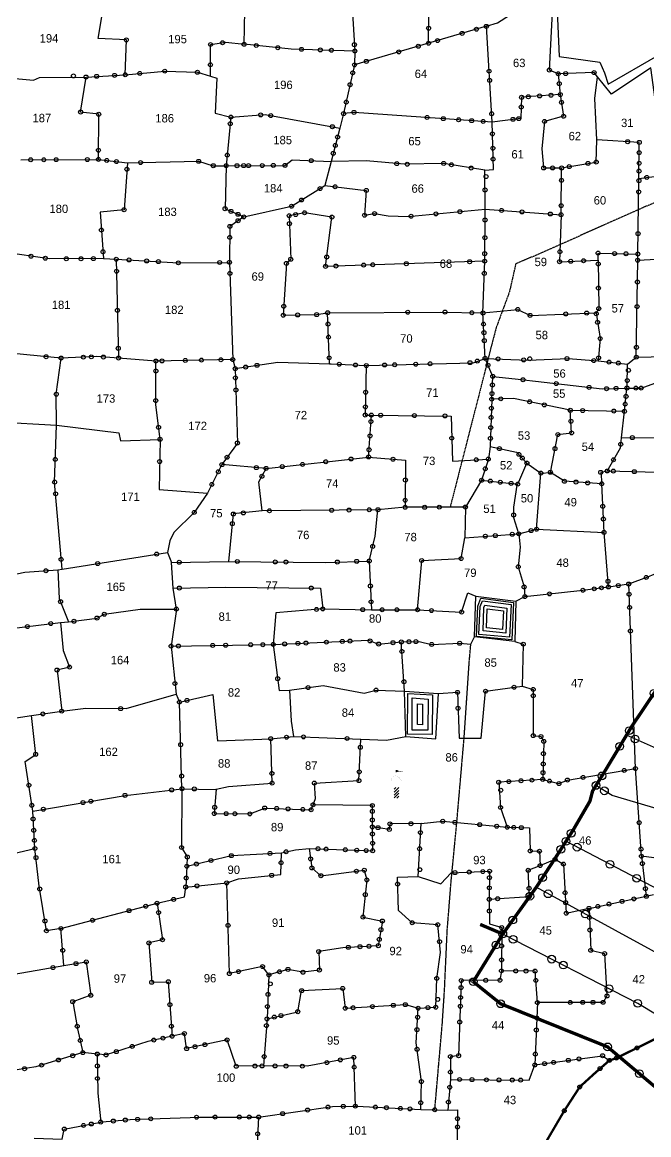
# Model space of a CAD drawing. Header units: metres. Extents: x 285000 to 288757, y 2090387 to 2095441.
# Drawn here: x 286838 to 287406, y 2090948 to 2091958 of the extents above; entities that cross this region are included whole.
import ezdxf
from ezdxf.enums import TextEntityAlignment as Align

# ---------------------------------------------------------------- set-up
doc = ezdxf.new("R2010")
doc.units = ezdxf.units.M
doc.header["$MEASUREMENT"] = 0
doc.linetypes.add('DASHED', pattern=[0.75, 0.5, -0.25])
doc.linetypes.add('DIVIDE', pattern=[1.25, 0.5, -0.25, 0, -0.25, 0, -0.25])
for name, color, linetype in [('LINE_FOOTPATH', 1, 'DASHED'), ('OTHERS', 1, 'Continuous'), ('POLY_PARCEL', 6, 'Continuous'), ('POLY_ROAD', 30, 'Continuous'), ('POLY_WATER', 4, 'Continuous'), ('SYM_STONE', 1, 'Continuous'), ('SYM_WORSHIP', 1, 'Continuous'), ('TEXT_PARCEL', 7, 'Continuous'), ('V_BOUND_LINE', 7, 'Continuous'), ('V_DIVIDE_LINE', 7, 'DIVIDE')]:
    doc.layers.add(name, color=color, linetype=linetype)
doc.styles.add('TEXT_MAP', font='')
doc.styles.get('TEXT_MAP').set_extended_font_data('Kruti Dev 050')

# ---------------------------------------------------------------- blocks, each defined once
blk = doc.blocks.new('TEMPLE')
at = {"linetype": 'Continuous'}
blk.add_hatch(color=256, dxfattribs=at).paths.add_polyline_path([(0.28, 5.69), (0.6, 5.75), (0.95, 5.71), (1.39, 5.73), (0.49, 5.85), (0.21, 6.01), (-0.14, 6.06), (-0.15, 5.55), (-0.09, 5.55)])
h = blk.add_hatch(dxfattribs=at)
h.set_pattern_fill('ANSI31', color=256, scale=3.6, style=0)
h.set_pattern_definition([(45, (-94.63405, -100.65248), (-0.318198, 0.318198), [])])
h.paths.add_polyline_path([(-0.51, 2.32), (-0.51, 0), (0.49, 0), (0.49, 2.32)])
at = {"linetype": 'Continuous', "const_width": 0.018}
for points in [[(-1.16, 3.28), (-1.16, 3.69), (-0.97, 4.22), (-0.63, 4.55), (-0.33, 4.73), (-0.16, 4.99), (0.05, 4.8), (0.46, 4.5), (0.69, 4.36), (0.88, 4.09), (1.02, 3.76), (1.06, 3.28)], [(-0.16, 4.99), (-0.14, 6.06), (0.21, 6.01), (0.49, 5.85), (1.39, 5.73), (0.95, 5.71), (0.6, 5.75), (0.28, 5.69), (-0.09, 5.55), (-0.15, 5.55)], [(-1.78, 3.28), (1.75, 3.28)], [(-1.16, 0), (-1.16, 3.28)], [(1.06, 0), (1.06, 3.28)], [(-1.78, 0), (1.78, 0)], [(-0.51, 0), (-0.51, 2.32), (0.49, 2.32), (0.49, 0)]]:
    blk.add_lwpolyline(points, dxfattribs=at)
blk = doc.blocks.new('STONE')
blk.add_circle((0, 0), 0.851)

msp = doc.modelspace()

# ---------------------------------------------------------------- linework, layer by layer
at = {"layer": 'LINE_FOOTPATH'}
for points in [[(287470.6, 2091841.5), (287469, 2091824.4), (287460.3, 2091814.6), (287401.3, 2091789.8), (287308.9, 2091748.6), (287285.6, 2091738.7), (287279.8, 2091713.2), (287267.8, 2091680.7), (287263.1, 2091662.9), (287252.3, 2091620.4), (287226, 2091517.9)], [(287238.7, 2091308.2), (287243.3, 2091376.4), (287244.8, 2091393.7)], [(287212.1, 2090971.1), (287218.9, 2091049), (287220.9, 2091079), (287223.4, 2091134), (287227, 2091179.3), (287231.6, 2091226.4), (287236.2, 2091279.3), (287238.7, 2091308.2)]]:
    msp.add_lwpolyline(points, dxfattribs=at)
at = {"layer": 'OTHERS'}
for points in [[(287253.9, 2091435.3), (287283.6, 2091431.4), (287281.9, 2091397.5), (287250, 2091400.6), (287251.1, 2091428.1), (287253.9, 2091435.3)], [(287187.6, 2091348.9), (287209.9, 2091347.5), (287209.7, 2091311.6), (287187.4, 2091311.8), (287187.6, 2091348.9)]]:
    msp.add_lwpolyline(points, dxfattribs=at)
for points in [[(287255.3, 2091432.9), (287281.3, 2091429.5), (287279.8, 2091399.9), (287252.2, 2091402.5), (287253.3, 2091427.7)], [(287257.6, 2091429), (287277.6, 2091426.4), (287276.5, 2091403.7), (287255.9, 2091405.7), (287256.7, 2091427)], [(287259.7, 2091425.7), (287274.4, 2091423.8), (287273.6, 2091407), (287259, 2091408.5)], [(287191.5, 2091344.8), (287206, 2091343.8), (287205.8, 2091315.5), (287191.4, 2091315.6)], [(287196.5, 2091339.5), (287201, 2091339.2), (287200.9, 2091320.5), (287196.4, 2091320.6)]]:
    msp.add_lwpolyline(points, close=True, dxfattribs=at)
at = {"layer": 'POLY_PARCEL'}
for points in [[(287206.4, 2091938.9), (287207.1, 2091995.8), (287212, 2092018.4)], [(287135.6, 2091995.7), (287139.5, 2091931.8)], [(286931.1, 2091910.2), (286932.1, 2091941.9), (286906.5, 2091943.2), (286911.6, 2091973.6)], [(287039, 2091937.9), (287039.6, 2091968.1), (287031.3, 2091969.4)], [(287258.9, 2091954.2), (287269.1, 2091957.4), (287294.9, 2091974.1)], [(287258.9, 2091954.2), (287206.4, 2091938.9)], [(287264.1, 2091867.3), (287258.9, 2091954.2)], [(287008.4, 2091908.9), (287008.5, 2091937.7), (287022.5, 2091939.7), (287039, 2091937.9)], [(287139.5, 2091931.8), (287081.8, 2091933.5), (287039, 2091937.9)], [(287206.4, 2091938.9), (287139.2, 2091919.2)], [(287139.5, 2091931.8), (287139.2, 2091919.2)], [(287139.2, 2091919.2), (287129.3, 2091875)], [(286810.7, 2091908.6), (286847.8, 2091905.2), (286853.4, 2091907.9), (286895.5, 2091908.2)], [(286906.8, 2091833.4), (286907, 2091874.4), (286890.6, 2091876.4), (286895.5, 2091908.2)], [(286895.5, 2091908.2), (286931.1, 2091910.2)], [(286931.1, 2091910.2), (286967, 2091913.5), (286996.6, 2091912.5), (287008.4, 2091908.9)], [(287008.4, 2091908.9), (287014.3, 2091907.1), (287012.6, 2091875.5), (287027, 2091871.8)], [(287324.1, 2091911.1), (287326, 2091892.3)], [(287359.2, 2091851.3), (287357.3, 2091888.6), (287359.7, 2091908.5)], [(287326, 2091892.3), (287290.9, 2091889.8), (287290.1, 2091870.7), (287264.1, 2091867.3)], [(287326, 2091892.3), (287329, 2091872.6), (287311.7, 2091867.9), (287309.3, 2091843), (287310.9, 2091825.7), (287327.2, 2091825.7)], [(287027, 2091871.8), (287058, 2091874.1), (287125.9, 2091861.9)], [(287129.3, 2091875), (287125.9, 2091861.9)], [(287264.1, 2091867.3), (287138.8, 2091876.1), (287129.3, 2091875)], [(287027, 2091871.8), (287022.7, 2091827.7)], [(287257.5, 2091823.6), (287265.3, 2091824.3), (287264.1, 2091867.3)], [(287125.9, 2091861.9), (287118, 2091831.5)], [(287327.2, 2091825.7), (287358.6, 2091831), (287359.2, 2091851.3)], [(287397.4, 2091816.2), (287397.7, 2091848.9), (287359.2, 2091851.3)], [(286836.4, 2091833), (286906.8, 2091833.4)], [(286906.8, 2091833.4), (286933, 2091830.4)], [(286933, 2091830.4), (286930, 2091787.7), (286908.3, 2091785.7), (286911.3, 2091743.4)], [(286933, 2091830.4), (286997.7, 2091831.7), (287011, 2091827.7), (287022.7, 2091827.7)], [(287022.7, 2091827.7), (287021.7, 2091788.7), (287038.7, 2091781.3)], [(287022.7, 2091827.7), (287076.1, 2091828), (287082.7, 2091833), (287118, 2091831.5)], [(287118, 2091831.5), (287112.3, 2091809.7)], [(287257.5, 2091823.6), (287220.2, 2091829.8), (287184.4, 2091829), (287149.9, 2091832.1), (287118, 2091831.5)], [(287257.8, 2091788.2), (287257.5, 2091823.6)], [(287326.7, 2091783.2), (287327.2, 2091825.7)], [(287396.4, 2091747.6), (287397.4, 2091816.2)], [(287397.4, 2091816.2), (287432.3, 2091820.7)], [(287038.7, 2091781.3), (287082.1, 2091791), (287112.3, 2091809.7)], [(287112.3, 2091809.7), (287149.9, 2091805.3), (287148.3, 2091782.8), (287157.4, 2091784.3), (287169.8, 2091782.1), (287187.9, 2091781.6), (287257.8, 2091788.2)], [(287257.4, 2091741.1), (287211.6, 2091739.6), (287112.9, 2091736.4), (287118.7, 2091781.1), (287093.9, 2091785), (287079.9, 2091782.3), (287081.3, 2091742.8), (287077.4, 2091739.1), (287074.5, 2091692.1), (287104.8, 2091692.6), (287114.8, 2091694.3)], [(287257.4, 2091741.1), (287257.8, 2091788.2)], [(287257.8, 2091788.2), (287326.7, 2091783.2)], [(287326.7, 2091783.2), (287325.3, 2091740.6), (287360.3, 2091742)], [(287038.7, 2091781.3), (287026.1, 2091772.7), (287025.7, 2091740)], [(287396.3, 2091742), (287469.6, 2091745.9), (287469, 2091759.5), (287491.7, 2091760.9)], [(286911.3, 2091743.4), (286862.2, 2091743.3), (286820.4, 2091749.2)], [(286911.3, 2091743.4), (286922.9, 2091742.9)], [(286922.9, 2091742.9), (286979.3, 2091739.6), (287025.7, 2091740)], [(286922.9, 2091742.9), (286925, 2091653.2)], [(287360.3, 2091742), (287360.3, 2091748.4), (287396.4, 2091747.6)], [(287396.3, 2091742), (287396.3, 2091746.1), (287396.4, 2091747.6)], [(287025.7, 2091740), (287028.7, 2091651.8)], [(287255.8, 2091694.1), (287257.4, 2091741.1)], [(287360.3, 2091742), (287360.9, 2091698.1), (287358.5, 2091694.3)], [(287395, 2091654), (287396.3, 2091742)], [(286872.9, 2091653.2), (286829.4, 2091657.2), (286824.1, 2091667.9), (286821.9, 2091701.2)], [(287114.8, 2091694.3), (287217.3, 2091694.9), (287255.8, 2091694.1)], [(287116.4, 2091647.9), (287114.8, 2091694.3)], [(287255.8, 2091694.1), (287287.4, 2091697.3), (287298.6, 2091691.9), (287358.5, 2091694.3)], [(287257.8, 2091652.9), (287255.8, 2091694.1)], [(287358.5, 2091694.3), (287362.2, 2091670.9), (287360.5, 2091650.6)], [(287395, 2091654), (287435.6, 2091654.9), (287442.4, 2091662), (287460.5, 2091654.4)], [(286868.8, 2091592.4), (286868.5, 2091620.4), (286872.9, 2091653.2)], [(286925, 2091653.2), (286905.3, 2091654.5), (286872.9, 2091653.2)], [(286958.9, 2091650.5), (286925, 2091653.2)], [(287028.7, 2091651.8), (286958.9, 2091650.5)], [(287028.7, 2091651.8), (287030.9, 2091643.6)], [(287149.9, 2091646.4), (287246.9, 2091649), (287257.8, 2091652.9)], [(287264.7, 2091636.6), (287257.8, 2091652.9)], [(287257.8, 2091652.9), (287296.7, 2091651.4), (287333.3, 2091652.7), (287360.5, 2091650.6)], [(287387, 2091647.6), (287395, 2091654)], [(286962.7, 2091579.4), (286958.8, 2091611), (286958.9, 2091650.5)], [(287030.9, 2091643.6), (287032.9, 2091576.1), (287018.9, 2091556.5)], [(287030.9, 2091643.6), (287069.7, 2091649.4), (287116.4, 2091647.9)], [(287116.4, 2091647.9), (287117.9, 2091647.9), (287149.9, 2091646.4)], [(287149.9, 2091646.4), (287148.9, 2091601.5), (287154.5, 2091601.4)], [(287360.5, 2091650.6), (287387, 2091647.6)], [(287386.5, 2091626), (287386.7, 2091627.9), (287387, 2091647.6)], [(287263.8, 2091615.9), (287264.7, 2091636.6)], [(287264.7, 2091636.6), (287284.9, 2091634.4), (287364, 2091625.3), (287386.5, 2091626)], [(287386.5, 2091626), (287399.4, 2091625.9), (287418.5, 2091632.7), (287424.7, 2091612), (287465.9, 2091610.7)], [(287384.2, 2091604.9), (287386.5, 2091626)], [(287263.8, 2091615.9), (287262.3, 2091572.8)], [(287335.1, 2091605.8), (287283.6, 2091616.5), (287263.8, 2091615.9)], [(287152, 2091563.4), (287154.5, 2091601.4)], [(287154.5, 2091601.4), (287226.9, 2091600.6), (287228.2, 2091559.7), (287260.7, 2091561.5)], [(287317, 2091549.5), (287323.8, 2091583.8), (287336.2, 2091585.3), (287335.1, 2091605.8)], [(287335.1, 2091605.8), (287384.2, 2091604.9)], [(287381.6, 2091580.9), (287384.2, 2091604.9)], [(286779.9, 2091591.2), (286811.7, 2091590.5), (286814.7, 2091595.4), (286868.8, 2091592.4)], [(286873.7, 2091461.5), (286867, 2091540.6), (286868.8, 2091592.4)], [(286868.8, 2091592.4), (286925.2, 2091585.4), (286926.9, 2091578.1), (286962.7, 2091579.4)], [(287381.6, 2091580.9), (287468.8, 2091581.5)], [(286962.7, 2091579.4), (286961.8, 2091533.8), (287005.7, 2091530.7)], [(287262.3, 2091572.8), (287260.7, 2091561.5)], [(287262.3, 2091572.8), (287286.3, 2091567.9), (287295.7, 2091557.9)], [(287368.6, 2091550.7), (287380.6, 2091571.8), (287381.6, 2091580.9)], [(287059, 2091553.1), (287152, 2091563.4)], [(287152, 2091563.4), (287185.6, 2091560.4), (287185.2, 2091517.8)], [(287260.7, 2091561.5), (287254.5, 2091542.3)], [(287018.9, 2091556.5), (287005.7, 2091530.7)], [(287059, 2091553.1), (287018.9, 2091556.5)], [(287055.5, 2091514.5), (287052.5, 2091541), (287059, 2091553.1)], [(287287.4, 2091538.8), (287295.7, 2091557.9)], [(287295.7, 2091557.9), (287308.4, 2091548.8)], [(287368.6, 2091550.7), (287362.7, 2091549.5), (287363.7, 2091539.1)], [(287472.4, 2091547.9), (287368.6, 2091550.7)], [(287254.5, 2091542.3), (287239.9, 2091518)], [(287254.5, 2091542.3), (287287.4, 2091538.8)], [(287304.5, 2091497.9), (287308.4, 2091548.8)], [(287308.4, 2091548.8), (287317, 2091549.5)], [(287363.7, 2091539.1), (287329.8, 2091541.4), (287317, 2091549.5)], [(287005.7, 2091530.7), (286993.7, 2091513.1), (286975.2, 2091495), (286971.7, 2091487.3), (286969.5, 2091476.8)], [(287288.3, 2091493.7), (287283.7, 2091508.3), (287283.7, 2091518), (287287, 2091537.8), (287287.4, 2091538.8)], [(287365.7, 2091495), (287363.7, 2091539.1)], [(287055.5, 2091514.5), (287029.2, 2091511.7), (287024.7, 2091468.7)], [(287160.5, 2091515.6), (287055.5, 2091514.5)], [(287152.6, 2091469), (287157.9, 2091491.7), (287160.5, 2091515.6)], [(287185.2, 2091517.8), (287160.5, 2091515.6)], [(287239.9, 2091518), (287185.2, 2091517.8)], [(287239.9, 2091518), (287239.3, 2091490.1)], [(287239.3, 2091490.1), (287288.3, 2091493.7)], [(287288.3, 2091493.7), (287289.7, 2091481.7), (287287.8, 2091463.8), (287293.2, 2091445.5), (287293.9, 2091436.8)], [(287288.3, 2091493.7), (287304.5, 2091497.9)], [(287304.5, 2091497.9), (287365.7, 2091495)], [(287369.7, 2091445.5), (287365.7, 2091495)], [(287196.4, 2091424.8), (287200.2, 2091469.5), (287236, 2091471.3), (287239.3, 2091490.1)], [(286873.7, 2091461.5), (286969.5, 2091476.8)], [(286969.5, 2091476.8), (286973.1, 2091467.8)], [(286762.9, 2091442.8), (286840.1, 2091458.8), (286869.8, 2091460.9)], [(286869.8, 2091460.9), (286873.7, 2091461.5)], [(286869.8, 2091460.9), (286871.2, 2091435.1), (286879.7, 2091414)], [(286973.1, 2091467.8), (287024.7, 2091468.7)], [(286974.6, 2091444.4), (286973.1, 2091467.8)], [(287024.7, 2091468.7), (287113, 2091467.8), (287152.6, 2091469)], [(287152.6, 2091469), (287154.6, 2091424.8)], [(287388.1, 2091448.2), (287405.6, 2091454.7), (287417.1, 2091459.6), (287448.2, 2091461.5)], [(286974.6, 2091444.4), (287022, 2091445.2), (287108.4, 2091444.4), (287110.4, 2091425.6)], [(286977.5, 2091425.4), (286974.6, 2091444.4)], [(287196.4, 2091424.8), (287236.4, 2091422.7), (287242.1, 2091440.2), (287249.3, 2091437.2)], [(287293.9, 2091436.8), (287346.5, 2091442.5), (287369.7, 2091445.5)], [(287369.7, 2091445.5), (287388.1, 2091448.2)], [(287394.2, 2091280.7), (287388.1, 2091448.2)], [(287285.5, 2091432.6), (287293.9, 2091436.8)], [(286879.7, 2091414), (286905.5, 2091417.3), (286912.1, 2091420.8), (286944.5, 2091425.2), (286977.5, 2091425.4)], [(286977.5, 2091425.4), (286972.7, 2091391.8)], [(287110.4, 2091425.6), (287067.8, 2091421.9), (287065.4, 2091393.3)], [(287110.4, 2091425.6), (287154.6, 2091424.8)], [(287154.6, 2091424.8), (287196.4, 2091424.8)], [(286773.4, 2091398.3), (286801.7, 2091400.3), (286817.6, 2091406.5), (286872.2, 2091413.4)], [(286872.2, 2091413.4), (286874.7, 2091387.9), (286880.5, 2091372.8), (286869.2, 2091370.1), (286873.4, 2091332.8)], [(286872.2, 2091413.4), (286879.7, 2091414)], [(287181.7, 2091395.6), (287197.9, 2091396), (287209.2, 2091393.3), (287234.7, 2091394.4), (287244.8, 2091393.7), (287248.1, 2091400.1)], [(286972.7, 2091391.8), (287065.4, 2091393.3)], [(286972.7, 2091391.8), (286977.3, 2091348.2)], [(287065.4, 2091393.3), (287151.8, 2091397.2), (287161.1, 2091393.7), (287181.7, 2091395.6)], [(287065.4, 2091393.3), (287070.9, 2091351.5), (287080.2, 2091351.9)], [(287184.6, 2091350.9), (287181.7, 2091395.6)], [(287284.8, 2091396), (287292.4, 2091393.6), (287291.4, 2091355.5)], [(286753.2, 2091354.3), (286758.5, 2091315.5), (286846, 2091328.8)], [(287080.2, 2091351.9), (287110.8, 2091356.1), (287148.1, 2091349), (287158.8, 2091351.9), (287184.6, 2091350.9)], [(287080.2, 2091351.9), (287081.7, 2091323.6), (287083.7, 2091309.8)], [(287215.4, 2091348.9), (287232.7, 2091349.9), (287234.3, 2091308.2), (287254.2, 2091308.2), (287258.2, 2091350.9), (287291.4, 2091355.5)], [(287291.4, 2091355.5), (287301.4, 2091352.5), (287301.4, 2091310.6), (287308.5, 2091309.8), (287311, 2091305.4), (287310.1, 2091270.9)], [(286873.4, 2091332.8), (286895.3, 2091335.4), (286931.8, 2091335.1), (286977.3, 2091348.2)], [(286977.3, 2091348.2), (286980.3, 2091341)], [(286980.3, 2091341), (287010.5, 2091347.9), (287014.8, 2091305.9), (287063.2, 2091307.8)], [(286982.6, 2091262.4), (286980.3, 2091341)], [(286847.1, 2091242.1), (286840.3, 2091287.2), (286849.8, 2091293.6), (286846, 2091328.8)], [(286846, 2091328.8), (286873.4, 2091332.8)], [(287063.2, 2091307.8), (287083.7, 2091309.8)], [(287083.7, 2091309.8), (287144.9, 2091307.5)], [(287144.9, 2091307.5), (287168.1, 2091306.5), (287185.9, 2091309.8)], [(287796.5, 2091083), (287664, 2091159.9), (287610.2, 2091192.7), (287556.6, 2091223.6), (287488.5, 2091260.7), (287418.7, 2091296.6), (287386.1, 2091311)], [(287013.6, 2091262), (287024.7, 2091264.5), (287064.4, 2091267.5), (287063.2, 2091307.8)], [(287101.6, 2091247.9), (287103.8, 2091253.7), (287102.8, 2091267.5), (287143.2, 2091269.8), (287144.9, 2091307.5)], [(287310.1, 2091270.9), (287324.8, 2091267.1), (287332.5, 2091270.3), (287394.2, 2091280.7)], [(287399.7, 2091201.2), (287394.2, 2091280.7)], [(287310.1, 2091270.9), (287270.1, 2091268.3), (287271.8, 2091245.4), (287277.8, 2091227.5)], [(286847.1, 2091242.1), (286930.9, 2091256.4), (286982.6, 2091262.4)], [(286982.6, 2091262.4), (286982.2, 2091209.1), (286987.4, 2091200.5), (286987, 2091192.1)], [(286982.6, 2091262.4), (287012.6, 2091261.8), (287013.6, 2091262)], [(287013.6, 2091262), (287011.9, 2091239.9), (287044.2, 2091239.6), (287057.7, 2091244.9), (287099.8, 2091243.3), (287101.6, 2091247.9)], [(287772.1, 2091050.4), (287717.2, 2091080.3), (287706.3, 2091076.5), (287600.2, 2091136.5), (287520.8, 2091185.7), (287464.9, 2091215.4), (287435.9, 2091230.1), (287416.1, 2091243.5), (287373, 2091256.3), (287358.4, 2091265.4)], [(287155.4, 2091227.8), (287155.4, 2091247.2), (287101.6, 2091247.9)], [(286849.1, 2091208.2), (286847.1, 2091242.1)], [(287098.1, 2091208.2), (287155.7, 2091206.1), (287155.4, 2091227.8)], [(287199.6, 2091230.8), (287171.4, 2091230.5), (287170.8, 2091225.5), (287155.4, 2091227.8)], [(287196.9, 2091182.9), (287199.6, 2091230.8)], [(287199.6, 2091230.8), (287219.3, 2091232.9), (287277.8, 2091227.5)], [(287277.8, 2091227.5), (287298.2, 2091226.9), (287298.7, 2091206), (287307.1, 2091205.7), (287307.7, 2091192.7)], [(286727.9, 2091190), (286811.1, 2091199.4), (286849.1, 2091208.2)], [(286872.7, 2091135.6), (286859.6, 2091133.5), (286853, 2091174.1), (286849.1, 2091208.2)], [(287098.1, 2091208.2), (287100.5, 2091190.5), (287108.7, 2091183.5), (287148.1, 2091188.5), (287150.4, 2091179.7), (287146.9, 2091145.9), (287164.5, 2091142.4), (287160.8, 2091120), (287128.5, 2091118.2), (287106.7, 2091114.7), (287107.3, 2091097.9), (287092.4, 2091095.9), (287078.8, 2091098.5), (287061.5, 2091093.5), (287059.8, 2091053.6), (287087.7, 2091060.1), (287091.2, 2091079.2), (287128.5, 2091081.2), (287130.8, 2091063.3), (287185.4, 2091066.5), (287197, 2091063.3)], [(287072.9, 2091204.3), (287085.5, 2091207), (287098.1, 2091208.2)], [(287331.2, 2091214.7), (287526.1, 2091112.8), (287577, 2091081.4), (287677.8, 2091021.1), (287718, 2090997.9), (287737.7, 2090996.1)], [(286986, 2091173.2), (287023.2, 2091177), (287033.8, 2091180.6), (287072.3, 2091184.7), (287072.9, 2091204.3)], [(286987, 2091192.1), (287027.4, 2091201.7), (287072.9, 2091204.3)], [(287307.7, 2091192.7), (287321.3, 2091198.4), (287328.9, 2091194), (287331.4, 2091149.5), (287350.7, 2091153.6), (287352.1, 2091153.9)], [(287410.8, 2091199.7), (287399.7, 2091201.2)], [(287399.7, 2091201.2), (287404.1, 2091164.8)], [(286987, 2091192.1), (286986, 2091173.2)], [(287196.9, 2091182.9), (287217.7, 2091176.2), (287227.1, 2091186.1), (287261.8, 2091187.6), (287261.5, 2091162.1)], [(287261.5, 2091162.1), (287298, 2091164.6), (287296.9, 2091188.4), (287307.7, 2091192.7)], [(287197, 2091063.3), (287213, 2091064.2), (287213.9, 2091090.3), (287217.4, 2091113.8), (287214.8, 2091139), (287191.6, 2091140.8), (287179, 2091151.9), (287178.1, 2091182.3), (287196.9, 2091182.9)], [(286960, 2091158.5), (286985, 2091164.3), (286986, 2091173.2)], [(287061.5, 2091093.5), (287055.7, 2091101.1), (287025.6, 2091094.7), (287023.2, 2091177)], [(287690.4, 2090955), (287612, 2091000), (287480.7, 2091076.6), (287304.2, 2091173)], [(286872.7, 2091135.6), (286960, 2091158.5)], [(286960, 2091158.5), (286964.9, 2091125.4), (286952.6, 2091122.5), (286955.1, 2091086.8), (286970.2, 2091087.3), (286973.6, 2091037.9)], [(287261.5, 2091162.1), (287261.8, 2091139.8), (287272.8, 2091136.5), (287272.6, 2091097.2)], [(287352.1, 2091153.9), (287404.1, 2091164.8)], [(287404.1, 2091164.8), (287410.6, 2091166.4)], [(287352.1, 2091153.9), (287353.7, 2091115.8), (287366.2, 2091112.8), (287368.4, 2091074.4), (287364.9, 2091068.6), (287305.3, 2091068.4)], [(286875.5, 2091101.9), (286872.7, 2091135.6)], [(287643.5, 2090921.1), (287549.8, 2090975), (287396.3, 2091067.7), (287273.8, 2091130.6)], [(286744.5, 2091085.7), (286769, 2091086.8), (286810.8, 2091090.9), (286875.5, 2091101.9)], [(286875.5, 2091101.9), (286895.7, 2091105.3), (286899.8, 2091075), (286883.4, 2091069.2), (286887.9, 2091044.7), (286892.6, 2091023)], [(287272.6, 2091097.2), (287271.2, 2091088.7), (287236.1, 2091088.4), (287233.7, 2091020.2), (287226.3, 2091019.4), (287226.3, 2090998.7)], [(287305.3, 2091068.4), (287303.1, 2091096.9), (287272.6, 2091097.2)], [(287305.3, 2091068.4), (287302.9, 2091011.8)], [(287199.3, 2090971.3), (287199.9, 2090996.7), (287195.2, 2091032), (287197, 2091063.3)], [(287059.8, 2091053.6), (287056.5, 2091010.9)], [(286973.6, 2091037.9), (286951.6, 2091033.2), (286913.7, 2091020.9), (286905.7, 2091021.7)], [(287140, 2090974.4), (287138.6, 2091018.7), (287096.3, 2091010.6), (287056.5, 2091010.9), (287031.8, 2091010.6), (287023.6, 2091034.5), (286986.8, 2091026.6), (286984.8, 2091040.3), (286973.6, 2091037.9)], [(286892.6, 2091023), (286850, 2091010), (286811.7, 2091003.9), (286787.1, 2091004.6), (286789.5, 2091017.2), (286752.4, 2091017.9)], [(286905.7, 2091021.7), (286892.6, 2091023)], [(286905.7, 2091021.7), (286906.1, 2090986.3), (286908.8, 2090959.9)], [(287302.9, 2091011.8), (287364.4, 2091020.2), (287370.6, 2091015.9)], [(287226.3, 2090998.7), (287297.9, 2090997.9), (287302.9, 2091011.8)], [(287226.3, 2090998.7), (287223.8, 2090970.8)], [(287052.2, 2090964.5), (287119.2, 2090974.1), (287140, 2090974.4)], [(287140, 2090974.4), (287141.3, 2090974.4), (287199.3, 2090971.3)], [(287199.3, 2090971.3), (287223.8, 2090970.8)], [(287223.8, 2090970.8), (287232.8, 2090971.1), (287232.5, 2090941.7)], [(286848.5, 2090945.4), (286873.7, 2090944.4), (286875.8, 2090953.6), (286908.8, 2090959.9)], [(286908.8, 2090959.9), (286910, 2090960.1), (286935.6, 2090962.2), (286999, 2090964.5), (287052.2, 2090964.5)], [(287052.2, 2090964.5), (287050.5, 2090933.9)]]:
    msp.add_lwpolyline(points, dxfattribs=at)
at = {"layer": 'POLY_ROAD'}
for points in [[(287322.8, 2091974.9), (287324.9, 2091926.7), (287361.9, 2091921.7), (287366.2, 2091912.1), (287369.6, 2091901.8), (287414.4, 2091927.6), (287413.4, 2091918.1), (287421.1, 2091876.9), (287432.8, 2091848.9), (287437.6, 2091841.7)], [(287324.1, 2091911.1), (287316.1, 2091914.5), (287319.2, 2091972.7)], [(287432.3, 2091820.7), (287433, 2091839), (287416.2, 2091859), (287408.1, 2091916.4), (287372.4, 2091892.7), (287359.7, 2091908.5)], [(287359.7, 2091908.5), (287356.7, 2091912.2), (287324.1, 2091911.1)]]:
    msp.add_lwpolyline(points, dxfattribs=at)
at = {"layer": 'POLY_WATER'}
for points in [[(287248.1, 2091400.1), (287249.3, 2091437.2)], [(287249.3, 2091437.2), (287285.5, 2091432.6)], [(287285.5, 2091432.6), (287284.8, 2091396)], [(287284.8, 2091396), (287248.1, 2091400.1)], [(287185.9, 2091309.8), (287184.6, 2091350.9)], [(287184.6, 2091350.9), (287215.4, 2091348.9)], [(287185.9, 2091309.8), (287213.1, 2091307.8), (287215.4, 2091348.9)]]:
    msp.add_lwpolyline(points, dxfattribs=at)
at = {"layer": 'V_BOUND_LINE'}
for points, const_width in [([(287386.1, 2091311), (287391.2, 2091319.5), (287416.5, 2091357.1)], 3.04), ([(287358.4, 2091265.4), (287363.9, 2091274.1), (287386.1, 2091311)], 3.04), ([(287331.2, 2091214.7), (287337.6, 2091224.8), (287352.9, 2091251.1), (287355.3, 2091260.3), (287358.4, 2091265.4)], 3.04), ([(287304.2, 2091173), (287325.6, 2091205.9), (287331.2, 2091214.7)], 3.04), ([(287273.8, 2091130.6), (287304.2, 2091173)], 3.04), ([(287247, 2091087.3), (287273.8, 2091130.6)], 3.04), ([(287566.7, 2090872.8), (287512.3, 2090919.1), (287424.9, 2090981.1), (287368.9, 2091028.2), (287271.9, 2091067.3), (287247, 2091087.3)], 3.04), ([(287426.8, 2091042.6), (287376.9, 2091018), (287370.6, 2091015.9)], 2.11), ([(287370.6, 2091015.9), (287356.9, 2091003.9), (287343.7, 2090991.9), (287329.6, 2090970.2), (287311.5, 2090939.3)], 2.11)]:
    msp.add_lwpolyline(points, dxfattribs=dict(at, const_width=const_width))
at = {"layer": 'V_DIVIDE_LINE', "const_width": 3.04}
msp.add_lwpolyline([(287273.8, 2091130.6), (287253.3, 2091139.3)], dxfattribs=at)

# ---------------------------------------------------------------- block references
at = {"layer": 'SYM_STONE', "xscale": 2.110410975432368, "yscale": 2.110410975432368, "zscale": 2.110410975432368}
for p in [(287258.9, 2091954.2), (287206.5, 2091952.5), (287236.9, 2091947.8), (287249.9, 2091951.6), (286932.1, 2091941.9), (287008.5, 2091937.7), (287019.4, 2091939.3), (287039, 2091937.9), (287050, 2091936.8), (287069.6, 2091934.8), (287091.1, 2091933.3), (287108.2, 2091932.8), (287139.1, 2091937.5), (287197.1, 2091936.1), (287206.4, 2091938.9), (287214.6, 2091941.3), (287118.3, 2091932.5), (287139.5, 2091931.8), (287179.4, 2091931), (286967, 2091913.5), (286996.6, 2091912.5), (287008.4, 2091919.3), (287139.2, 2091919.2), (287150, 2091922.4), (287261.4, 2091913.5), (287316.1, 2091914.5), (286884.1, 2091909.2), (286895.5, 2091908.2), (286905.2, 2091908.8), (286921.4, 2091909.7), (286931.1, 2091910.2), (286944.3, 2091911.4), (287137.6, 2091912), (287261.9, 2091905.1), (287324.1, 2091911.1), (287325, 2091902.2), (287330.9, 2091911.3), (287356.7, 2091912.2), (287135.2, 2091901.2), (287326, 2091892.3), (287131.7, 2091885.4), (287290.9, 2091889.8), (287297, 2091890.3), (287307.2, 2091891), (287317.6, 2091891.7), (287327.1, 2091885.2), (286890.6, 2091876.4), (286907, 2091874.4), (287054, 2091873.8), (287063.2, 2091873.2), (287129.3, 2091875), (287138.8, 2091876.1), (287263.7, 2091874.8), (287290.5, 2091880.9), (287329, 2091872.6), (287026.4, 2091865.8), (287027, 2091871.8), (287119.1, 2091863.1), (287205.1, 2091871.5), (287219.8, 2091870.4), (287233.7, 2091869.4), (287245.6, 2091868.6), (287256, 2091867.9), (287283.1, 2091869.8), (287288.3, 2091870.4), (287311.7, 2091867.9), (287123.8, 2091853.7), (287264.4, 2091856.6), (286906.8, 2091841.8), (287121.8, 2091846.1), (287264.8, 2091843.6), (287387.2, 2091849.5), (287397.7, 2091848.9), (286845.3, 2091833.1), (286857.2, 2091833.1), (286868.4, 2091833.2), (286896.7, 2091833.3), (286906.8, 2091833.4), (286914.3, 2091832.5), (286997.7, 2091831.7), (287023.7, 2091837.3), (287099.9, 2091832.3), (287119.9, 2091838.9), (287265, 2091833.7), (287397.6, 2091839.5), (286923.1, 2091831.5), (286932.6, 2091824.5), (286945, 2091830.6), (287011, 2091827.7), (287022.7, 2091827.7), (287032.6, 2091827.7), (287038.6, 2091827.8), (287043, 2091827.8), (287055.4, 2091827.9), (287065.5, 2091828), (287076.1, 2091828), (287177.6, 2091829.6), (287187.1, 2091829.1), (287220.2, 2091829.8), (287227.2, 2091828.6), (287245.1, 2091825.6), (287310.9, 2091825.7), (287319, 2091825.7), (287327.2, 2091825.7), (287334.1, 2091826.9), (287351.1, 2091829.8), (287358.6, 2091831), (287397.5, 2091822.8), (287397.6, 2091830), (287258.6, 2091817.9), (287327.1, 2091814.4), (287397.4, 2091814.1), (287404.5, 2091817.1), (287108, 2091807), (287121.6, 2091808.6), (287149.9, 2091805.3), (287257.7, 2091805.7), (287397.2, 2091804), (287091.1, 2091796.6), (287326.8, 2091791.5), (286930, 2091787.7), (287021.7, 2091788.7), (287027.1, 2091786.3), (287033.5, 2091783.6), (287038.7, 2091781.3), (287079.9, 2091782.3), (287082.1, 2091791), (287085.8, 2091783.4), (287093.9, 2091785), (287118.7, 2091781.1), (287148.3, 2091782.8), (287157.4, 2091784.3), (287190.6, 2091781.9), (287213.1, 2091784), (287234.9, 2091786), (287272.7, 2091787.1), (287291.3, 2091785.8), (287317, 2091783.9), (287326.7, 2091783.2), (287026.1, 2091772.7), (287033.5, 2091777.8), (287080.1, 2091775.1), (287257.7, 2091778.5), (286909.5, 2091769.3), (287026, 2091762.6), (287257.6, 2091762.4), (287396.6, 2091766.1), (286845.6, 2091745.6), (286858.6, 2091743.8), (286877.6, 2091743.3), (286890.9, 2091743.3), (286902.2, 2091743.4), (286910.9, 2091749.6), (286922.9, 2091742.9), (286934.6, 2091742.2), (286950.5, 2091741.3), (287081.3, 2091742.8), (287114, 2091744.9), (287257.4, 2091747.9), (287257.4, 2091741.1), (287325.6, 2091749.6), (287335.5, 2091741), (287347.1, 2091741.5), (287360.3, 2091748.4), (287375.3, 2091748), (287385.7, 2091747.8), (287396.3, 2091742), (287396.4, 2091747.6), (286923.2, 2091732), (286961.2, 2091740.7), (286979.3, 2091739.6), (287016.8, 2091739.9), (287025.7, 2091740), (287077.4, 2091739.1), (287112.9, 2091736.4), (287122.3, 2091736.7), (287147.5, 2091737.5), (287155.8, 2091737.8), (287186.2, 2091738.8), (287243.7, 2091740.6), (287325.3, 2091740.6), (287360.4, 2091738.6), (287026.1, 2091730), (287257, 2091730), (287396, 2091722.2), (287360.6, 2091716.7), (286924, 2091696.5), (287074.5, 2091692.1), (287075, 2091700.2), (287087.6, 2091692.3), (287104.8, 2091692.6), (287114.8, 2091694.3), (287187.6, 2091694.8), (287221.4, 2091694.9), (287245.7, 2091694.3), (287255.8, 2091694.1), (287287.4, 2091697.3), (287298.6, 2091691.9), (287331, 2091693.2), (287350, 2091694), (287358.6, 2091693.4), (287360.9, 2091698.1), (287395.7, 2091699.9), (287115.2, 2091684), (287256.3, 2091684), (287359.8, 2091685.6), (287115.6, 2091672.2), (287256.7, 2091676.2), (287362.2, 2091670.9), (286924.8, 2091662), (287257, 2091669), (287395.1, 2091662.9), (286859.3, 2091654.4), (286872.9, 2091653.2), (286893.1, 2091654), (286900.3, 2091654.3), (286911.3, 2091654.1), (286925, 2091653.2), (286958.9, 2091650.5), (286964.5, 2091650.6), (286985.6, 2091651), (287000.3, 2091651.3), (287017.9, 2091651.6), (287028.7, 2091651.8), (287116.2, 2091653.4), (287250.7, 2091650.4), (287257.8, 2091652.9), (287269.6, 2091652.4), (287292.8, 2091651.5), (287298.3, 2091652.5), (287332.1, 2091652.7), (287356.4, 2091650.9), (287360.8, 2091653.4), (287395, 2091654), (286958.9, 2091641.5), (287030.9, 2091643.6), (287040.4, 2091645), (287050.7, 2091646.6), (287125.3, 2091647.6), (287140.1, 2091646.9), (287149.9, 2091646.4), (287166.5, 2091646.9), (287175.7, 2091647.1), (287194.8, 2091647.6), (287207.8, 2091648), (287244, 2091649), (287260.4, 2091646.7), (287370.3, 2091649.5), (287378.7, 2091648.6), (287387.9, 2091642.1), (287031.1, 2091635.2), (287264.7, 2091636.6), (287292.2, 2091633.5), (287322.3, 2091630.1), (287386.8, 2091632.8), (286868.5, 2091620.4), (287031.5, 2091624.2), (287149.3, 2091622.2), (287264, 2091621), (287264.4, 2091628.8), (287352.2, 2091626.6), (287368, 2091625.4), (287376.7, 2091625.7), (287386.5, 2091626), (287394.6, 2091625.9), (287399.4, 2091625.9), (286958.8, 2091614.6), (287263.8, 2091615.9), (287272, 2091616.2), (287298.2, 2091613.5), (287311.5, 2091610.7), (287384.9, 2091611.4), (287385.7, 2091618.4), (287148.9, 2091601.5), (287149.1, 2091608.9), (287154.5, 2091601.4), (287163, 2091601.3), (287193.6, 2091601), (287221.4, 2091600.7), (287263.5, 2091607.7), (287335.1, 2091605.8), (287346.3, 2091605.6), (287374.6, 2091605.1), (287384.2, 2091604.9), (286961.3, 2091590.3), (287154.1, 2091595.6), (287262.9, 2091590.1), (287263.2, 2091599.3), (287335.7, 2091595.9), (286962.7, 2091579.4), (287153.3, 2091582.6), (287227.5, 2091580.5), (287262.6, 2091580.3), (287323.8, 2091583.8), (287336.2, 2091585.3), (287391.4, 2091581), (287032.9, 2091576.1), (287152.4, 2091570), (287270.8, 2091571), (287321.2, 2091571), (287380.9, 2091575), (286867.5, 2091561.2), (286962.3, 2091559.3), (287023.6, 2091563.2), (287113.1, 2091559.1), (287136.1, 2091561.6), (287152, 2091563.4), (287174.1, 2091561.4), (287249.7, 2091560.9), (287260.7, 2091561.5), (287288.4, 2091565.7), (287291.5, 2091562.4), (287374.3, 2091560.9), (287015.6, 2091550), (287018.9, 2091556.5), (287050.1, 2091553.8), (287059, 2091553.1), (287073.6, 2091554.7), (287092, 2091556.7), (287257.9, 2091552.7), (287295.7, 2091557.9), (287317, 2091549.5), (287362.7, 2091549.5), (287368.6, 2091550.7), (287374.2, 2091550.6), (287393.2, 2091550.1), (286867, 2091540.6), (287055.1, 2091545.9), (287185.4, 2091542.5), (287254.5, 2091542.3), (287262.5, 2091541.5), (287271.5, 2091540.5), (287281.4, 2091539.5), (287287.4, 2091538.8), (287308.4, 2091548.8), (287329.8, 2091541.4), (287340.3, 2091540.7), (287350.9, 2091539.9), (287363.7, 2091539.1), (286867.9, 2091530), (287009.7, 2091538.5), (287185.2, 2091524.2), (287364.6, 2091518.7), (286993.7, 2091513.1), (287029.2, 2091511.7), (287038.3, 2091512.7), (287062, 2091514.6), (287118.5, 2091515.1), (287134.3, 2091515.3), (287152.6, 2091515.5), (287160.5, 2091515.6), (287185.2, 2091517.8), (287202.9, 2091517.8), (287216.2, 2091517.9), (287239.9, 2091518), (287283.7, 2091510.8), (287028.3, 2091502.9), (287365.1, 2091507.1), (287258, 2091491.5), (287267, 2091492.1), (287282.4, 2091493.3), (287288.3, 2091493.7), (287299.5, 2091496.6), (287304.5, 2091497.9), (287365.7, 2091495), (287155.7, 2091482.3), (286872.9, 2091470.5), (286959.6, 2091475.3), (287032.8, 2091468.6), (287067.2, 2091468.2), (287076.9, 2091468.1), (287141.2, 2091468.7), (287152.6, 2091469), (287200.2, 2091469.5), (287236, 2091471.3), (286859.1, 2091460.2), (286906.1, 2091466.7), (286980.1, 2091467.9), (287123.6, 2091468.1), (287287.8, 2091463.8), (287369.3, 2091450.6), (287388.1, 2091448.2), (287404, 2091454.1), (286980.2, 2091444.5), (287099.9, 2091444.5), (287153.6, 2091446.4), (287293.2, 2091445.5), (287316.2, 2091439.2), (287346.5, 2091442.5), (287356.8, 2091443.8), (287363.4, 2091444.7), (287369.7, 2091445.5), (287378.7, 2091446.8), (287388.5, 2091438.9), (286872.4, 2091432.1), (287154.3, 2091432), (287293.9, 2091436.8), (286912.1, 2091420.8), (286977.5, 2091425.4), (287104.7, 2091425.1), (287110.4, 2091425.6), (287146.7, 2091424.9), (287164.3, 2091424.8), (287177.7, 2091424.8), (287196.4, 2091424.8), (287209.1, 2091424.1), (287236.4, 2091422.7), (287388.9, 2091426.9), (286842.3, 2091409.6), (286863.5, 2091412.3), (286884.6, 2091414.4), (286905.5, 2091417.3), (287389.7, 2091405.5), (286972.7, 2091391.8), (286979.4, 2091391.9), (287010.4, 2091392.4), (287022.3, 2091392.6), (287045, 2091393), (287056, 2091393.1), (287065.4, 2091393.3), (287075.8, 2091393.8), (287087.8, 2091394.3), (287095.1, 2091394.6), (287113.7, 2091395.4), (287128.1, 2091396.1), (287135.1, 2091396.4), (287153.3, 2091396.6), (287161.1, 2091393.7), (287174.2, 2091394.9), (287181.7, 2091395.6), (287188.7, 2091395.8), (287194.9, 2091395.9), (287209.2, 2091393.3), (287234.7, 2091394.4), (287292.4, 2091393.6), (287182.2, 2091387), (286869.2, 2091370.1), (286880.5, 2091372.8), (286976.2, 2091357.9), (287069.5, 2091362.3), (287184.1, 2091359.5), (287097.1, 2091354.2), (287158.8, 2091351.9), (287232.7, 2091349.9), (287258.2, 2091350.9), (287284.1, 2091354.5), (287301.4, 2091352.5), (286980.3, 2091341), (286987.1, 2091342.5), (287301.4, 2091346.8), (286856.3, 2091330.3), (286873.4, 2091332.8), (286926.9, 2091335.1), (287233.2, 2091335.5), (287063.2, 2091307.8), (287077.5, 2091309.2), (287092.9, 2091309.5), (287132.5, 2091308), (287301.4, 2091310.6), (287308.5, 2091309.8), (286981.4, 2091302.4), (287144.5, 2091300), (287311, 2091305.4), (286849.8, 2091293.6), (287310.7, 2091294.2), (287143.5, 2091277.7), (287310.3, 2091277), (287310.5, 2091284.9), (287384, 2091279), (287394.2, 2091280.7), (286982.3, 2091273.9), (287064.2, 2091276.3), (287064.4, 2091267.5), (287102.8, 2091267.5), (287143.2, 2091269.8), (287270.1, 2091268.3), (287279.3, 2091268.9), (287290.3, 2091269.6), (287300.2, 2091270.2), (287310.1, 2091270.9), (287316.2, 2091269.3), (287324.8, 2091267.1), (287332.5, 2091270.3), (287346.7, 2091272.7), (286843.6, 2091265.6), (286930.9, 2091256.4), (286973.2, 2091261.3), (286982.6, 2091262.4), (286993.8, 2091262.2), (287272, 2091261.1), (286846.3, 2091247.4), (286892.8, 2091249.9), (286899.9, 2091251.1), (287101.6, 2091247.9), (287155.4, 2091247.2), (286856.8, 2091243.8), (287011.9, 2091239.9), (287012.3, 2091245.6), (287022.7, 2091239.8), (287030.6, 2091239.7), (287044.2, 2091239.6), (287057.7, 2091244.9), (287068.5, 2091244.5), (287078.8, 2091244.1), (287092.3, 2091243.6), (287099.8, 2091243.3), (287155.4, 2091241.9), (287271.8, 2091245.4), (286847.5, 2091235), (287155.4, 2091234), (287155.4, 2091227.8), (287160.5, 2091227.1), (287171.4, 2091230.5), (287190.4, 2091230.7), (287219.3, 2091232.9), (287230.3, 2091231.9), (287252.9, 2091229.8), (287268.3, 2091228.4), (287277.8, 2091227.5), (287283.8, 2091227.3), (287290.6, 2091227.1), (287397.6, 2091231.6), (286848.1, 2091224.7), (287155.5, 2091221.3), (287170.8, 2091225.5), (287199.1, 2091222.7), (286848.7, 2091215.5), (286849.1, 2091208.2), (286982.2, 2091209.1), (287106.1, 2091207.9), (287113.4, 2091207.6), (287130.9, 2091207), (287141.3, 2091206.6), (287149.8, 2091206.3), (287155.6, 2091213), (287155.7, 2091206.1), (287198.3, 2091207.9), (287298.7, 2091206), (287307.1, 2091205.7), (287399.3, 2091207.6), (286850.1, 2091199.9), (286987.4, 2091200.5), (287008.9, 2091197.3), (287027.4, 2091201.7), (287062.5, 2091203.7), (287077.1, 2091205.2), (287099.4, 2091198.8), (287321.3, 2091198.4), (287399.7, 2091201.2), (286987, 2091192.1), (286995.7, 2091194.1), (287072.6, 2091195.2), (287100.5, 2091190.5), (287141, 2091187.6), (287148.1, 2091188.5), (287198.5, 2091189), (287230.4, 2091186.3), (287243.3, 2091186.8), (287255.7, 2091187.3), (287261.8, 2091187.6), (287296.9, 2091188.4), (287307.7, 2091192.7), (287328.9, 2091194), (287400.5, 2091194.5), (286986.4, 2091181.4), (287023.2, 2091177), (287064, 2091183.8), (287108.7, 2091183.5), (287150.4, 2091179.7), (287178.3, 2091175.9), (287261.7, 2091181.7), (286853.5, 2091171.4), (286986, 2091173.2), (286996.2, 2091174.3), (287149, 2091166.3), (287261.6, 2091172.5), (287297.7, 2091172.1), (287330.4, 2091168), (287403.3, 2091171.8), (286949.7, 2091155.8), (286960, 2091158.5), (286975, 2091162), (287261.5, 2091162.1), (287269.1, 2091162.6), (287298, 2091164.6), (287330.9, 2091159), (287360.1, 2091155.6), (287370.2, 2091157.7), (287382.1, 2091160.2), (287392.8, 2091162.5), (287404.1, 2091164.8), (286934.5, 2091151.8), (286961.3, 2091150.1), (287146.9, 2091145.9), (287261.6, 2091151.5), (287331.4, 2091149.5), (287352.1, 2091153.9), (287352.4, 2091145.6), (286858.2, 2091142.4), (286872.7, 2091135.6), (286901.4, 2091143.1), (287024.4, 2091138.4), (287164.5, 2091142.4), (287191.6, 2091140.8), (287214.8, 2091139), (287272.8, 2091136.5), (286859.6, 2091133.5), (286964.9, 2091125.4), (287161.7, 2091125.7), (287163.2, 2091134.6), (287352.9, 2091134.2), (286874.4, 2091115.7), (286952.6, 2091122.5), (287133.6, 2091118.5), (287144.2, 2091119.1), (287152.4, 2091119.5), (287160.8, 2091120), (287216.4, 2091123.6), (287272.7, 2091119.8), (287353.7, 2091115.8), (286895.7, 2091105.3), (287106.7, 2091114.7), (287272.7, 2091107.1), (287366.2, 2091112.8), (286865.5, 2091100.2), (286886.4, 2091103.7), (287025.6, 2091094.7), (287033.9, 2091096.5), (287055.7, 2091101.1), (287071.1, 2091096.3), (287078.8, 2091098.5), (287092.4, 2091095.9), (287107.3, 2091097.9), (287272.6, 2091097.2), (287285.6, 2091097.1), (287294.9, 2091097), (287303.1, 2091096.9), (286955.1, 2091086.8), (286970.2, 2091087.3), (287061.5, 2091093.5), (287062.8, 2091085.4), (287213.9, 2091090.3), (287236.1, 2091088.4), (287246.4, 2091088.5), (287258.4, 2091088.6), (287271.2, 2091088.7), (287303.8, 2091088.5), (286899.8, 2091075), (287060.7, 2091075.8), (287091.2, 2091079.2), (287128.5, 2091081.2), (287235.9, 2091082), (286883.4, 2091069.2), (286971.6, 2091066.5), (287060.2, 2091064.8), (287155.5, 2091064.8), (287174.4, 2091065.9), (287185.4, 2091066.5), (287214.7, 2091071.3), (287235.3, 2091065.1), (287235.5, 2091073), (287305.3, 2091068.4), (287335, 2091068.5), (287346.4, 2091068.6), (287355.7, 2091068.6), (287364.9, 2091068.6), (287368.4, 2091074.4), (287066.4, 2091055.2), (287072.5, 2091056.6), (287087.7, 2091060.1), (287130.8, 2091063.3), (287137.9, 2091063.7), (287196.5, 2091055.1), (287197, 2091063.3), (287205.8, 2091063.8), (287213, 2091064.2), (287304.7, 2091054.5), (286887.5, 2091046.9), (286973, 2091046.9), (287059.3, 2091047.5), (287059.8, 2091053.6), (287234.7, 2091050.7), (286957, 2091034.3), (286965.3, 2091036.1), (286973.6, 2091037.9), (286984.8, 2091040.3), (287023.6, 2091034.5), (287195.9, 2091043.8), (287304.2, 2091043.5), (286890.2, 2091034), (286937.4, 2091028.6), (286986.8, 2091026.6), (286994.4, 2091028.3), (287003.4, 2091030.2), (287196, 2091026), (287395.7, 2091027.3), (286870.5, 2091016.3), (286883.4, 2091020.2), (286892.6, 2091023), (286905.7, 2091021.7), (286913.7, 2091020.9), (286923, 2091023.9), (287057.2, 2091019.4), (287114.1, 2091014), (287126.4, 2091016.4), (287138.6, 2091018.7), (287226.3, 2091019.4), (287233.7, 2091020.2), (287303.3, 2091021.6), (287319.9, 2091014.1), (287333.3, 2091016), (287343, 2091017.3), (287364.4, 2091020.2), (287370.6, 2091015.9), (287376.9, 2091018), (286839.7, 2091008.4), (286855.1, 2091011.6), (286905.8, 2091010.9), (287031.8, 2091010.6), (287048.8, 2091010.8), (287055.3, 2091010.9), (287067.1, 2091010.9), (287077, 2091010.8), (287091.8, 2091010.7), (287138.9, 2091009.8), (287226.3, 2091005.3), (287302.9, 2091011.8), (287311.7, 2091013), (287362.1, 2091008.5), (286905.9, 2090999.5), (287199.9, 2090996.7), (287234.6, 2090998.6), (287245.9, 2090998.5), (287259, 2090998.3), (287270.4, 2090998.2), (287282.4, 2090998.1), (287290, 2090998), (287225.7, 2090991.6), (287343.7, 2090991.9), (287129, 2090974.2), (287140, 2090974.4), (287199.4, 2090977.5), (287224.5, 2090978.1), (286995.8, 2090964.4), (287012.7, 2090964.5), (287034.7, 2090964.5), (287043.6, 2090964.5), (287052.2, 2090964.5), (287074, 2090967.6), (287096.6, 2090970.9), (287115.2, 2090973.5), (287158.2, 2090973.5), (287168.2, 2090973), (287180.9, 2090972.3), (287189.5, 2090971.9), (287212.1, 2090971.1), (287329.6, 2090970.2), (286875.8, 2090953.6), (286893.2, 2090956.9), (286900.3, 2090958.2), (286908.8, 2090959.9), (286920.3, 2090960.9), (286931.2, 2090961.8), (286942.3, 2090962.4), (286954.3, 2090962.9), (287232.7, 2090963), (287232.7, 2090955.5), (287051.3, 2090949.3)]:
    msp.add_blockref('STONE', p, dxfattribs=at)
at = {"layer": 'SYM_STONE', "xscale": 4.116826817328219, "yscale": 4.116826817328219, "zscale": 4.116826817328219, "rotation": 329.979897969209}
for p in [(287411.1, 2091349), (287388.6, 2091315.1), (287393.9, 2091307.6), (287380, 2091300.9), (287363.9, 2091274.1), (287358.4, 2091265.4), (287366.1, 2091260.5), (287331.2, 2091214.7), (287335.9, 2091222), (287326.5, 2091207.4), (287341.3, 2091209.4), (287371.1, 2091193.8), (287309.9, 2091181.7), (287395.3, 2091181.2), (287298.4, 2091164.9), (287315, 2091167.1), (287282.9, 2091143.3), (287348.7, 2091148.7), (287273.8, 2091130.6), (287283.2, 2091125.8), (287267.6, 2091120.6), (287318.2, 2091107.8), (287328.8, 2091102.4), (287247, 2091087.3), (287370.2, 2091081.1), (287271.9, 2091067.3), (287396.3, 2091067.7), (287368.9, 2091028.2), (287397.8, 2091003.9)]:
    msp.add_blockref('STONE', p, dxfattribs=at)
at = {"layer": 'SYM_WORSHIP', "xscale": 4.229713955247925, "yscale": 4.229713955247925, "zscale": 4.229713955247925}
msp.add_blockref('TEMPLE', (287177.3, 2091253.8), dxfattribs=at)

# ---------------------------------------------------------------- texts
at = {"layer": 'TEXT_PARCEL', "style": 'TEXT_MAP'}
for s, p in [('194', (286861.9, 2091943.3)), ('195', (286978.6, 2091942.6)), ('63', (287288.7, 2091921)), ('64', (287199.5, 2091911.1)), ('196', (287074.6, 2091901.1)), ('187', (286855.4, 2091871)), ('186', (286966.9, 2091870.8)), ('31', (287386.8, 2091866.6)), ('185', (287074, 2091851)), ('65', (287193.7, 2091850)), ('62', (287339.2, 2091854.6)), ('61', (287287.3, 2091838.1)), ('184', (287065.4, 2091807.3)), ('66', (287196.6, 2091807)), ('60', (287362, 2091796.3)), ('180', (286870.8, 2091788.6)), ('183', (286969.4, 2091785.9)), ('68', (287222.2, 2091738.8)), ('59', (287308.3, 2091740.4)), ('69', (287051.4, 2091727.2)), ('181', (286872.9, 2091701.5)), ('57', (287378.2, 2091698.3)), ('182', (286975.6, 2091697)), ('70', (287186.3, 2091671)), ('58', (287309.2, 2091674.1)), ('56', (287325.3, 2091639.2)), ('71', (287209.9, 2091621.8)), ('55', (287325, 2091620.9)), ('173', (286913.6, 2091616.5)), ('72', (287090.5, 2091601.5)), ('172', (286996.8, 2091591.7)), ('53', (287293.1, 2091582.9)), ('54', (287351.1, 2091572.7)), ('73', (287206.9, 2091559.9)), ('52', (287276.9, 2091555.9)), ('74', (287119, 2091539.4)), ('171', (286935.8, 2091527.4)), ('50', (287295.8, 2091526)), ('49', (287335.4, 2091522.4)), ('75', (287013.8, 2091512.4)), ('51', (287261.8, 2091516.4)), ('76', (287092.6, 2091492.7)), ('78', (287190.1, 2091490.8)), ('48', (287328.1, 2091467.5)), ('79', (287244.3, 2091458.4)), ('77', (287064, 2091446.8)), ('165', (286922.6, 2091445.6)), ('81', (287021.5, 2091418.6)), ('80', (287158, 2091416.9)), ('164', (286926.4, 2091379.2)), ('85', (287262.8, 2091376.9)), ('83', (287125.7, 2091372.5)), ('47', (287341.4, 2091358.2)), ('82', (287029.9, 2091349.8)), ('84', (287133.3, 2091331.5)), ('162', (286915.9, 2091295.9)), ('88', (287020.9, 2091285.4)), ('86', (287227.4, 2091290.9)), ('87', (287099.9, 2091283.4)), ('89', (287069, 2091227.6)), ('46', (287348.6, 2091215.5)), ('161', (286918.8, 2091198.6)), ('93', (287252.6, 2091197.7)), ('90', (287029.6, 2091188.9)), ('91', (287069.9, 2091140.9)), ('45', (287312.8, 2091133.8)), ('92', (287176.6, 2091115.2)), ('94', (287241, 2091116.8)), ('97', (286926.3, 2091090.2)), ('96', (287008.1, 2091090.5)), ('42', (287397.2, 2091089.6)), ('44', (287269.5, 2091047.8)), ('95', (287119.9, 2091034)), ('100', (287022.5, 2091000.3)), ('43', (287280.3, 2090980)), ('101', (287142.1, 2090952.4))]:
    msp.add_text(s, height=7.61, dxfattribs=at).set_placement(p, align=Align.MIDDLE)

doc.saveas('drawing.dxf')
